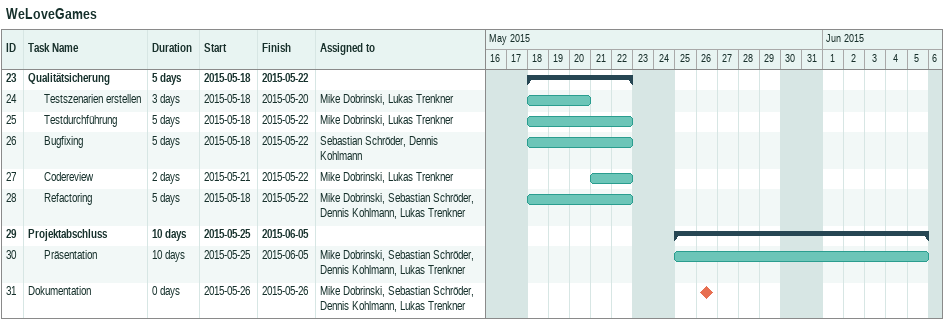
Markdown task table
WeLoveGames

| ID | Level | Task | Duration | Start | Finish | Resources |
|---|---|---|---|---|---|---|
| 23 | 1 | **Qualitätsicherung** | 5d | 2015-05-18 | 2015-05-22 |  |
| 24 | 2 | Testszenarien erstellen | 3d | 2015-05-18 | 2015-05-20 | Mike Dobrinski, Lukas Trenkner |
| 25 | 2 | Testdurchführung | 5d | 2015-05-18 | 2015-05-22 | Mike Dobrinski, Lukas Trenkner |
| 26 | 2 | Bugfixing | 5d | 2015-05-18 | 2015-05-22 | Sebastian Schröder, Dennis Kohlmann |
| 27 | 2 | Codereview | 2d | 2015-05-21 | 2015-05-22 | Mike Dobrinski, Lukas Trenkner |
| 28 | 2 | Refactoring | 5d | 2015-05-18 | 2015-05-22 | Mike Dobrinski, Sebastian Schröder, Dennis Kohlmann, Lukas Trenkner |
| 29 | 1 | **Projektabschluss** | 10d | 2015-05-25 | 2015-06-05 |  |
| 30 | 2 | Präsentation | 10d | 2015-05-25 | 2015-06-05 | Mike Dobrinski, Sebastian Schröder, Dennis Kohlmann, Lukas Trenkner |
| 31 | 1 | Dokumentation | 0d | 2015-05-26 | 2015-05-26 | Mike Dobrinski, Sebastian Schröder, Dennis Kohlmann, Lukas Trenkner |
